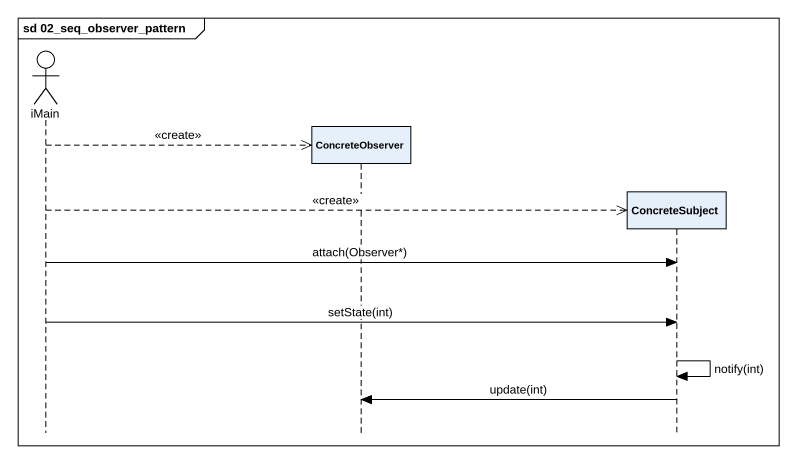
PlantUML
@startuml
mainframe sd 02_seq_observer_pattern
hide footbox
actor iMain
participant ConcreteObserver
participant ConcreteSubject

iMain -->> ConcreteObserver ** : <<create>>
iMain -->> ConcreteSubject ** : <<create>>
iMain -> ConcreteSubject : attach(Observer*)
iMain -> ConcreteSubject : setState(int)
ConcreteSubject -> ConcreteSubject : notify(int)
ConcreteSubject -> ConcreteObserver : update(int)
@enduml
